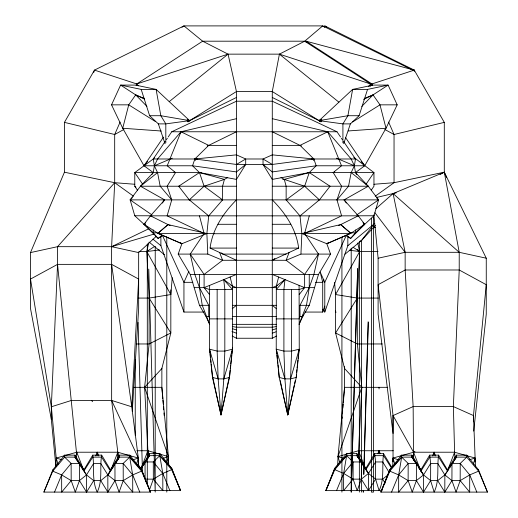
<?xml version="1.0" encoding="UTF-8"?>
<svg xmlns="http://www.w3.org/2000/svg" width="518" height="518" viewBox="0 0 518 518"><rect width="100%" height="100%" fill="white"/><g stroke="black" fill="none" stroke-linecap="round" stroke-linejoin="round"><path stroke-width="0.78" d="M393.039 461.952L393.039 458.061L413.565 452.22L414.937 451.379M473.471 421.801L473.471 415.559L486.26 284.699L459.22 269.988L405.147 269.988L378.108 284.699L393.045 415.559L393.045 433.508L378.108 314.115L378.108 258.21L373.879 214.853M393.039 461.557L393.045 415.559L413.15 406.578L453.367 406.578L473.471 415.559L475.453 466.77M382.161 490.624L325.828 490.624L334.712 468.421L346.646 455.659L356.954 455.659L361.383 461.952L361.337 479.137L357.213 490.624L353.088 479.137L353.14 461.952L346.646 455.659L346.523 453.658L356.934 453.658L365.792 468.421L365.857 469.664L368.512 473.439L375.582 479.137L379.118 490.624C384.693 478.936 381.734 466.012 383.579 453.658L374.65 453.658L365.792 468.421L356.954 455.659L356.934 453.658M346.523 453.658L334.712 468.421L334.777 469.664L343.641 473.439L353.088 479.137L361.337 479.137L368.46 490.624L368.512 473.439L375.634 461.952L374.65 453.658M368.46 490.624L375.582 479.137L375.634 461.952L382.698 461.952L389.406 472.766M448.802 469.14L447.533 471.14L447.468 469.897L456.326 455.134L466.744 455.134L466.744 457.129L478.613 471.14L487.496 492.1L380.866 492.1L389.743 469.897L401.677 457.129L411.985 457.129L416.42 463.429L416.368 480.613L412.244 492.1L408.126 480.613L408.171 463.429L401.677 457.129L401.554 455.134L411.972 455.134L420.83 469.897L420.888 471.14L423.543 474.915L430.613 480.613L434.149 492.1C439.73 480.413 436.765 467.489 438.61 455.134L429.687 455.134L420.83 469.897L411.985 457.129L411.972 455.134L412.147 456.727M401.554 455.134L389.743 469.897L389.808 471.14L398.679 474.915L408.126 480.613L416.368 480.613L423.491 492.1L423.543 474.915L430.665 463.429L429.687 455.134M430.613 480.613L430.665 463.429L437.729 463.429L444.858 474.915L451.929 480.613L456.054 492.1L460.172 480.613L460.224 463.429L466.744 457.129L456.436 457.129L444.858 474.915L437.684 480.613L430.613 480.613L423.491 492.1M437.684 480.613L444.807 492.1L444.858 474.915L447.086 471.768M444.807 492.1L451.929 480.613L451.981 463.429L460.224 463.429L469.722 474.915L476.825 492.1M466.744 455.134L478.554 469.897L478.613 471.14L469.722 474.915L469.671 492.1L460.172 480.613L451.929 480.613M92.748 455.134C94.593 467.489 91.634 480.413 97.209 492.1C102.953 480.413 99.495 467.489 101.677 455.134L92.748 455.134L83.89 469.897L75.032 455.134L64.62 455.134L52.81 469.897L43.926 492.1M64.62 455.134L64.62 457.129L52.745 471.14L43.868 492.1L150.498 492.1L141.615 469.897L129.804 455.134L119.393 455.134L119.373 457.129L115.559 463.137M149.223 490.624L180.601 490.624L171.723 468.421L159.913 453.658L149.495 453.658L149.482 455.659L146.089 460.994M76.69 454.636L57.543 264.361L57.543 246.678L114.685 182.699L114.685 134.499L120.131 122.041M358.469 453.159L361.81 387.322L357.329 343.965L357.329 298.077L359.66 251.541L357.757 242.968M413.506 454.636L413.15 406.578L405.147 269.988L405.147 252.305L393.097 193.564L444.295 172.203L444.295 122.371L414.264 70.111L324.786 25.9L324.786 26.917M278.626 277.02L276.321 285.988L276.23 349.19L279.221 377.441L287.743 414.879L296.257 377.441L299.249 349.19L299.087 285.373M357.634 268.305L351.185 492.1L351.21 248.083M351.23 492.1L357.66 269.095M363.157 492.1L363.209 490.488M363.681 474.333L368.143 321.691M363.371 492.1L363.416 490.481M363.889 474.32L368.337 322.41M55.905 466.77L56.222 458.061L51.334 406.785L30.504 279.072L57.543 264.361L111.616 264.361L138.656 279.072L131.76 406.785L138.325 458.061L138.643 466.77M211.221 364.037L212.471 375.997L220.985 414.879L223.828 378.878L224.825 351.087L224.825 289.53L223.757 279.61L232.407 285.988L232.491 349.19L229.5 377.441L220.985 414.879L212.471 377.441L209.479 349.19L209.641 285.373M280.244 380.659L287.743 414.879L290.579 378.878L291.576 351.087L291.576 289.53M337.684 465.293L338.001 456.591L344.574 387.322L344.574 366.64M392.722 466.77L393.039 458.061L398.394 459.796M55.912 466.556L51.334 419.483L51.334 406.785L57.543 264.361M213.999 233.612L206.87 233.553L181.902 243.725L178.192 254.092L207.796 254.092L222.585 260.282L286.143 260.282L300.932 254.092L301.858 233.553L300.006 215.902L286.143 199.883L286.143 186.227L284.291 179.396L280.957 177.499M52.81 469.897L52.745 471.14L61.642 474.915L71.186 480.613L79.429 480.613L86.506 474.915L93.628 463.429L100.699 463.429L107.822 474.915L114.996 480.613L119.114 492.1L123.239 480.613L123.187 463.429L129.681 457.129L129.804 455.134M141.615 469.897L141.556 471.14L150.434 492.1L141.615 469.897L129.681 457.129L119.373 457.129L107.822 474.915L100.745 480.613L93.68 480.613L86.506 474.915L83.832 471.14L92.735 457.129L101.567 457.129L110.47 471.14L107.822 474.915L107.867 492.1L114.996 480.613L114.944 463.429L123.187 463.429L132.686 474.915L139.789 492.1M171.723 468.421L171.659 469.664L180.542 490.624L171.723 468.421L159.79 455.659L159.913 453.658M358.216 456.882L358.527 450.744L393.266 450.744M413.254 458.359L413.565 452.22L393.045 415.559M76.418 458.456L76.748 452.22L117.8 452.22L138.325 458.061L138.325 465.073M358.197 456.98L358.527 450.744L338.001 456.591L339.789 462.723M413.235 458.456L413.565 452.22L454.61 452.22L475.135 458.061L475.135 461.959M75.032 455.134L74.922 457.129L78.742 463.137M132.258 411.434L138.656 308.488L138.656 252.583L156.209 236.363M221.154 412.457L220.985 414.879L218.149 378.878L217.152 351.087L217.152 289.53M287.911 412.457L287.743 414.879L284.9 378.878L283.903 351.087L283.903 289.53L284.971 279.61L276.321 285.988M342.035 418.583L342.165 416.977M342.489 412.969L342.683 410.567M342.877 408.165L343.207 404.157M343.337 402.551L344.574 387.322L387.678 387.322M138.643 298.077L149.106 298.077L170.83 294.548L172.248 277.693M478.399 471.484L478.554 469.897L487.432 492.1M227.771 177.499L224.43 179.396L222.585 186.227L222.585 199.883L208.715 215.902L206.87 233.553L207.796 254.092M212.471 375.997L212.471 377.441L218.149 378.878L223.828 378.878L229.5 377.441L230.083 370.415M230.251 368.816L230.581 365.63M230.75 364.037L231.663 355.264M231.831 353.671L232.161 350.479M232.329 348.886L232.491 347.287M296.419 374.397L296.257 377.441L290.579 378.878L284.9 378.878L279.221 377.441L278.561 369.619M296.587 372.805L296.918 369.619M297.086 368.02L297.915 360.049M298.083 358.45L298.498 354.467M298.666 352.868L298.996 349.682M473.724 431.105L486.26 314.115L486.26 258.21L444.295 172.203L394.043 182.699L373.938 184.266M236.448 118.687L180.989 131.766L157.556 158.987L154.364 165.779L153.257 172.572L151.936 174.521M272.28 118.687L327.739 131.766L351.172 158.987L354.364 165.779L355.471 172.572L368.266 186.227L378.58 199.883L373.957 215.753L341.602 215.864L336.985 199.883L348.536 186.227L351.172 172.572L354.364 165.779L355.471 158.987L343.583 141.485M302.991 315.054L302.739 316.55L299.087 324.339L306.481 305.322L309.252 287.639L309.252 274.43M412.043 69.755L322.708 25.9L304.707 41.194L279.403 54.144L272.28 91.544L272.28 338.248L236.448 338.248L232.213 336.053M229.5 375.997L220.985 414.879L220.817 412.457M294.211 385.327L287.743 414.879L287.568 412.457M294.554 383.773L295.234 380.659M148.239 456.98L144.619 387.322L149.106 343.965L149.106 298.077L146.775 251.541L148.672 242.968M236.448 260.282L210.081 248.083C212.406 229.247 223.355 213.06 236.448 199.883M305.076 234.11L318.499 254.092L313.876 274.43L309.252 287.639L300.006 305.322L300.006 316.55L299.236 317.851M309.252 215.889L304.629 233.443L341.602 215.864L150.466 215.831L144.01 224.288L158.1 238.429L162.613 235.625M236.448 145.377L208.715 145.377L180.989 131.766L167.21 165.779L175.524 172.572L167.12 186.227L171.743 199.883L167.12 215.864L204.098 233.443L199.475 215.889M136.538 464.199L138.325 458.061L111.648 400.44L111.616 246.678L114.685 182.699L64.433 172.203L64.433 122.371L94.464 70.111L183.942 25.9L322.708 25.9L324.715 27.26M166.641 462.723L168.434 456.591L161.862 387.322L161.862 368.233M223.828 378.878L232.491 349.19L224.825 351.087L217.152 351.087L209.479 349.19L218.149 378.878M290.579 378.878L299.249 349.19L291.576 351.087L283.903 351.087L276.23 349.19L284.9 378.878M473.348 464.199L475.135 458.061L469.781 459.634M93.777 72.416L94.464 70.111L136.784 83.948L138.215 85.852M300.006 316.55L302.739 316.55L309.252 305.322L318.499 274.43L330.529 254.092L326.826 243.725L301.858 233.553L294.729 233.612M343.687 143.706L350.375 123.886L359.097 115.721L367.54 89.394L388.111 85.088L397.189 104.843L386.001 128.25L364.711 165.779L355.471 172.572L356.792 174.521M345.681 137.769L364.711 165.779L316.187 165.779L309.252 172.572L304.629 186.227L286.143 199.883M336.985 199.883L341.602 186.227L333.204 172.572L341.511 165.779L327.739 131.766L300.006 145.377L272.28 145.377M236.448 131.766L208.715 145.377L194.852 158.987L192.541 165.779L199.475 172.572L204.098 186.227L222.585 199.883M313.358 160.496L313.876 158.987L300.006 145.377L272.28 131.766M304.96 312.063L322.708 312.063L324.786 306.093M322.856 309.492L324.786 312.063L347.837 245.707L347.837 236.059M54.532 492.1L61.642 474.915L71.134 463.429L79.383 463.429L79.429 480.613L75.311 492.1L71.186 480.613L71.134 463.429L64.62 457.129L74.922 457.129L79.383 463.429L86.506 474.915L86.558 492.1L93.68 480.613M149.475 489.905L153.341 479.137L153.296 461.952L159.79 455.659L171.659 469.664L162.794 473.439L153.341 479.137L145.098 479.137L145.046 461.952L149.482 455.659L159.79 455.659L162.794 473.439L162.84 490.624L153.341 479.137M289.135 252.389L286.143 260.282L304.629 274.43L304.629 287.639L299.184 294.58M111.26 469.166L117.8 452.22L111.648 400.44L71.439 400.44L51.334 406.785M141.362 467.689L147.908 450.744L168.434 456.591L168.745 465.293M447.785 469.897L454.61 452.22L453.367 406.578L459.22 269.988L459.22 252.305L444.295 172.203L440.099 174.488M334.712 468.421L325.893 490.624L334.777 469.664L346.646 455.659L343.641 473.439L343.596 490.624L353.088 479.137M389.743 469.897L380.924 492.1L389.808 471.14L401.677 457.129L398.679 474.915L398.627 492.1L408.126 480.613M95.765 455.905L97.274 452.22L98.783 455.905M377.849 453.69L379.053 450.744L380.264 453.69M432.575 455.905L434.09 452.22L435.599 455.905M336.538 490.624L343.641 473.439L353.14 461.952L361.383 461.952L368.512 473.439L361.337 479.137M391.569 492.1L398.679 474.915L408.171 463.429L416.42 463.429L423.543 474.915L416.368 480.613M51.334 419.483L30.504 308.488L30.504 252.583L64.433 172.203M136.143 85.418L136.784 83.948L202.642 41.194L304.707 41.194L370.564 83.948L371.937 83.948L414.264 70.111L414.264 71.439M188.863 271.335L183.942 282.323L183.942 312.063L204.111 312.063M161.253 235.994L158.1 238.429L153.257 232.815L134.771 215.753L130.147 199.883L140.462 186.227L153.257 172.572L144.01 165.779L122.727 128.25L111.538 104.843L120.61 85.088L135.528 85.088L156.106 89.394L189.614 120.636L188.507 121.814M323.892 279.739L322.708 282.323L322.708 312.063M324.786 312.063L324.786 282.323L346.166 235.684M180.258 133.197L180.989 131.766M378.25 298.077L357.329 298.077L335.606 294.548L359.66 251.541L378.036 251.541M101.677 455.134L110.535 469.897L119.393 455.134M138.222 464.393L140.637 468.421L149.495 453.658M195.364 160.496L194.852 158.987L236.448 154.863L245.694 158.987L245.694 164.452L236.448 179.396L199.475 172.572L178.678 186.227L189.303 199.883L208.715 215.902M140.443 469.386L145.046 461.952L153.296 461.952L162.794 473.439L169.898 490.624M357.329 298.077L335.606 332.983L344.574 368.512L361.81 387.322L338.001 456.591L343.363 458.32M110.897 470.474L114.711 464.471M141.427 468.33L142.696 466.329M143.972 464.329L145.241 462.328M420.888 471.14L429.798 457.129L438.629 457.129L447.533 471.14M449.65 467.806L450.925 465.805M452.195 463.804L453.47 461.803M454.318 460.47L456.436 457.129L456.326 455.134M107.822 474.915L114.666 464.374M115.527 463.06L119.373 457.129L110.535 469.897M140.922 468.829L149.482 455.659L140.637 468.421M209.486 317.851L208.715 316.55L208.715 305.322L199.475 287.639L194.852 274.43L190.229 254.092L203.645 234.11M366.032 184.279L373.957 172.572L353.775 157.317M371.315 190.125L373.957 186.227L373.957 172.572L307.647 172.572M245.694 164.452L236.448 171.924L192.541 165.779L144.01 165.779L163.494 137.102M137.412 190.125L134.771 186.227L134.771 172.572L153.257 158.987L165.138 141.485M166.459 139.543L167.34 138.248M168.22 136.946L171.743 131.766L236.448 101.217L272.28 101.217L336.985 131.766L340.507 136.946M304.629 274.43L318.499 254.092M144.451 98.511L135.684 94.885L128.729 104.843L122.727 128.25L161.299 131.015M162.361 203.069L164.64 199.883L140.462 186.227L157.556 172.572L154.364 165.779L153.257 158.987L154.39 157.873M368.667 86.487L370.564 83.948L279.403 54.144L228.056 54.144L136.784 83.948M370.033 86.487L371.937 83.948L306.08 41.194L306.08 42.081M344.943 254.208L361.428 240.579L374.585 223.323M300.006 215.902L319.418 199.883L330.05 186.227L309.252 172.572L272.28 179.396L263.034 164.452L263.034 158.987L272.28 154.863L313.876 158.987L316.187 165.779L272.28 171.924L263.034 164.452M144.01 165.779L147.539 161.448M71.186 480.613L61.687 492.1L61.642 474.915M284.971 279.61L276.23 289.53L299.249 289.53L304.629 287.639L314.543 287.639M164.64 199.883L150.466 215.831L170.144 225.647M359.965 241.148L361.428 240.579L375.401 225.408M361.771 106.41L373.044 94.885L388.111 85.088L373.193 85.088L352.622 89.394L319.114 120.636L320.221 121.814M351.172 172.572L368.266 186.227L344.088 199.883L358.262 215.831L364.711 224.288L350.621 238.429L345.467 235.224M151.936 214.892L130.147 199.883L132.362 197.701M138.785 251.541L146.775 251.541L147.934 250.427M189.303 199.883L204.098 186.227L224.43 179.396L199.475 172.572M373.957 215.753L355.471 232.815L350.621 238.429L347.474 235.994M180.607 242.793L181.902 243.725L157.88 233.281L144.01 224.288L145.746 222.695M375.861 208.741L393.097 193.564L459.22 252.305L486.26 258.21M168.033 224.592L157.88 233.359L206.87 233.553L168.033 224.592L157.88 233.359L181.902 243.725M347.837 245.707L373.484 224.501M232.226 308.734L236.448 305.322M169.198 101.651L228.056 54.144L202.642 41.194L183.942 25.9L181.954 27.26M375.582 479.137L382.647 479.137L388.027 474.864M209.544 294.58L204.098 287.639L204.098 274.43L222.585 260.282L219.593 252.389M340.689 224.592L350.848 233.359L301.858 233.553L340.689 224.592L350.848 233.281L326.826 243.725L328.121 242.793M375.187 196.212L394.043 182.699L394.043 134.499L388.597 122.041M356.792 214.892L378.58 199.883L376.916 198.245M274.916 258.54L272.28 260.282L298.646 248.083C296.322 229.247 285.373 213.06 272.28 199.883M321.141 119.302L319.114 120.636L321.16 121.788M170.83 294.548L146.775 251.541L154.798 246.309M362.982 222.695L364.711 224.288L350.848 233.281L326.826 243.725M352.687 121.937L379.992 104.843L397.189 104.843M189.452 120.759L236.448 91.544L272.28 91.544L319.276 120.759M123.239 480.613L132.686 474.915L141.556 471.14L129.681 457.129L132.686 474.915L132.737 492.1L123.239 480.613L114.996 480.613M460.172 480.613L469.722 474.915M194.852 158.987L236.448 164.452L245.694 158.987L263.034 158.987L272.28 164.452L313.876 158.987M187.568 121.788L189.614 120.636L187.587 119.302M123.919 129.461L114.685 134.499L64.433 122.371M272.28 338.248L276.508 336.053M321.257 119.561L319.114 120.636L342.916 123.886L350.375 123.886M338.584 225.647L358.262 215.831M187.503 121.678L236.448 97.468M148.647 228.82L111.616 246.678L57.543 246.678L30.504 252.583M320.571 119.943L319.114 120.636L347.908 115.721L359.097 115.721M363.565 99.411L373.044 94.885L379.992 104.843L386.001 128.25L348.232 130.957M154.364 165.779L172.261 158.184M364.277 98.511L373.044 94.885M194.179 287.639L204.098 287.639L236.448 274.43M272.28 287.639L277.667 285.437M272.28 333.204L276.003 331.773M207.2 145.908L208.715 145.377M132.964 459.796L138.325 458.061L137.309 456.811M163.073 458.32L168.434 456.591L144.619 387.322L161.862 368.512L170.83 332.983L170.83 289.84M333.204 172.572L334.712 172.086M272.28 329.934L276.126 328.768M153.963 234.097L111.616 246.678L138.656 252.583M363.176 224.741L364.711 224.288M58.01 464.199L56.222 458.061L76.748 452.22L83.573 469.897M282.692 179.396L284.291 179.396L309.252 172.572M444.295 122.371L394.043 134.499L384.809 129.461M376.644 197.436L393.097 193.564M393.887 193.382L396.238 192.826M378.108 258.21L405.147 252.305L459.22 252.305M276.126 326.612L272.28 327.208L236.448 327.208L232.595 326.612M146.775 251.541L159.563 249.929M295.389 233.722L213.338 233.722M412.768 70.111L414.264 70.111L306.08 41.194M144.431 99.061L135.684 94.885L120.61 85.088L141.187 89.394L156.106 89.394L160.82 115.721L165.812 123.886L165.812 142.832M367.54 89.394L352.622 89.394L347.908 115.721L342.916 123.886L342.916 142.832M111.538 104.843L128.729 104.843L155.355 121.51M149.631 115.721L160.82 115.721L189.614 120.636L165.812 123.886L158.353 123.886L149.631 115.721L141.187 89.394M171.743 131.766L336.985 131.766M153.257 158.987L197.254 158.987M311.473 158.987L355.471 158.987M236.448 164.452L272.28 164.452M201.081 172.572L134.771 172.572L142.69 184.279M140.462 186.227L236.448 186.227M272.28 186.227L368.266 186.227M130.147 199.883L378.58 199.883M217.961 224.288L236.448 224.288M272.28 224.288L290.766 224.288M157.109 232.815L153.257 232.815L153.257 229.921M351.618 232.815L355.471 232.815L355.471 229.921M210.081 248.083L236.448 248.083M272.28 248.083L298.646 248.083M286.143 254.092L222.585 254.092L221.659 252.894M300.932 254.092L330.529 254.092M178.192 254.092L190.229 274.43L318.499 274.43M192.819 282.323L183.942 282.323L162.561 235.684M315.449 282.323L322.708 282.323L320.169 272.015L324.786 282.323M232.407 287.639L276.321 287.639M190.229 274.43L199.475 305.322L208.715 305.322M232.427 305.322L276.295 305.322M300.006 305.322L309.252 305.322M199.475 305.322L205.989 316.55L208.715 316.55M232.595 316.55L276.126 316.55M209.479 318.887L232.491 318.887M276.23 318.887L299.249 318.887M232.427 324.339L276.295 324.339M136.228 343.965L149.106 343.965L170.83 332.983L149.106 298.077M382.271 343.965L357.329 343.965L335.606 332.983L335.606 292.191M133.65 387.322L161.862 387.322L162.775 398.543M136.856 450.744L147.908 450.744L148.213 456.882M134.771 215.753L150.842 215.792M134.79 184.266L114.685 182.699L133.534 196.212M349.268 250.226L359.66 251.541L357.342 249.313M56.222 458.061L61.584 459.634M144.01 224.288L145.552 224.741M232.595 328.768L236.448 329.934M111.648 400.44L131.76 406.785L111.616 264.361M174.009 172.086L175.524 172.572M284.291 179.396L304.629 186.227L319.418 199.883M300.006 145.377L301.528 145.908M336.467 158.184L354.364 165.779M204.098 287.639L209.479 289.53L232.491 289.53L223.757 279.61M231.973 331.488L236.448 333.204M272.28 274.43L304.629 287.639M231.054 285.437L236.448 287.639M187.425 119.593L189.614 120.636L187.471 119.561M272.28 97.468L321.218 121.678M374.054 226.897L375.44 227.719M352.972 247.183L359.66 251.541M324.786 25.9L326.774 27.26M279.403 54.144L338.889 102.156M272.28 305.322L276.495 308.734M152.952 239.141L160.891 245.707L183.942 312.063M149.126 242.087L164.394 254.714M134.771 186.227L135.923 187.218M135.684 94.885L146.95 106.41M171.743 199.883L160.185 186.227L157.556 172.572M361.182 161.448L364.711 165.779M91.544 400.44L92.56 401.69M374.948 212.749L405.147 252.305M344.088 199.883L346.361 203.069M190.229 254.092L204.098 274.43M341.381 138.248L342.262 139.543M417.547 465.695L411.985 457.129L417.495 465.805M418.408 467.009L423.543 474.915M362.088 463.558L356.954 455.659L362.043 463.662M362.943 464.879L368.512 473.439M418.343 467.139L419.619 469.14M391.653 468.33L383.592 455.659L374.76 455.659L365.857 469.664L362.891 464.996M138.455 466.329L139.303 467.663M79.591 464.471L83.404 470.474M382.647 479.137L385.165 483.19M100.745 480.613L107.867 492.1M79.429 480.613L86.558 492.1M438.61 455.134L447.468 469.897M383.579 453.658L392.035 467.754M327.739 131.766L328.47 133.197M205.989 316.55L209.641 324.339L202.247 305.322L199.475 287.639L199.475 274.43M371.937 83.948L372.578 85.418M370.564 83.948L371.115 85.205M444.295 172.203L446.516 177.389M413.565 452.22L420.389 469.897M358.527 450.744L365.067 467.689M145.357 479.856L146.128 482.012M158.353 123.886L165.041 143.706M393.039 458.061L394.826 464.199M230.102 277.02L232.407 285.988M228.056 54.144L236.448 91.544L236.448 338.248M335.606 311.014L335.936 312.574M276.482 349.682L276.897 353.671M277.065 355.264L277.395 358.45M277.564 360.049L277.894 363.235M278.062 364.834L278.393 368.02M209.725 349.682L210.062 352.868M210.224 354.467L210.561 357.653M210.722 359.252L211.059 362.438M334.589 282.511L335.606 294.548M162.905 400.149L163.228 404.157M163.423 406.559L163.682 409.764M163.947 412.969L164.141 415.378M454.94 458.456L454.61 452.22L454.668 454.636M117.858 454.636L117.8 452.22L118.13 458.456M117.8 452.22L118.11 458.359M148.77 269.095L155.199 492.1L155.232 246.471M138.099 322.41L142.495 472.707M147.908 450.744L147.967 453.159M434.09 452.22L434.09 455.335M379.053 387.322L379.053 388.934M379.053 450.744L379.053 453.859M373.484 215.656L373.484 492.1L371.412 492.1L371.412 218.207M361.428 240.579L361.428 492.1M359.356 241.634L359.356 492.1M341.925 237.218L341.925 492.1M168.434 456.591L168.434 462.043M166.796 237.011L166.796 492.1M160.891 236.059L160.891 245.707M147.3 243.965L147.3 484.829M135.237 359.511L135.237 435.521M97.274 452.22L97.274 455.335"/></g></svg>
